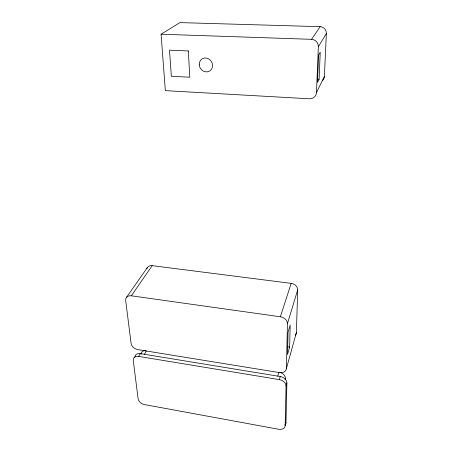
<?xml version="1.0" encoding="UTF-8"?>
<svg xmlns="http://www.w3.org/2000/svg" width="452" height="452" viewBox="0 0 452 452"><rect width="100%" height="100%" fill="white"/><g stroke="black" fill="none" stroke-linecap="round" stroke-linejoin="round"><path stroke-width="0.68" d="M285.41 379.742L285.444 378.33A6.763 4.972 19.8 0 0 279.511 372.245M140.301 353.617L138.657 356.402A6.469 4.565 29.9 0 0 133.255 360.43L138.126 398.901A6.226 4.226 28.4 0 0 144.476 404.574L278.613 429.259A6.661 4.639 19.7 0 0 285.161 425.694L286.043 385.935L286.884 382.816A6.876 5.028 19.7 0 0 280.263 376.527L140.301 353.617A6.435 4.554 29.9 0 0 134.888 357.193M152.188 265.652L131.334 295.8A6.859 5.102 32.9 0 0 125.679 300.523L131.114 343.503A6.577 4.712 30.6 0 0 137.837 349.622L279.489 372.606A7.029 5.221 19.8 0 0 286.432 368.386L287.427 323.655L297.704 289.817A6.769 5.469 19.2 0 0 291.184 283.364L152.188 265.652A6.373 4.938 33.2 0 0 146.855 268.821M285.161 425.694L285.969 422.467L286.884 382.816M289.636 347.125L290.184 325.039L288.043 332.248L287.534 354.526L289.636 347.125L287.935 346.865M286.432 368.386L296.382 332.638L297.704 289.817M316.485 92.564L318.344 46.725L326.361 33.538A6.644 6.492 -75.2 0 0 320.123 26.668L179.941 22.6L161.076 34.228L165.342 90.649L309.467 98.79A6.797 6.605 23.3 0 0 316.485 92.564L324.383 76.445L326.361 33.538M319.101 79.219L320.236 52.217L318.62 55.008L317.496 82.36L319.101 79.219L317.824 79.156M285.065 379.691L285.444 378.33M286.043 385.935A6.916 5.04 19.8 0 0 279.381 379.612L280.263 376.527M277.743 376.166L278.918 372.126M287.427 323.655A7.317 5.701 20.1 0 0 280.353 316.773L291.184 283.364M144.273 354.515L146.188 351.215M161.076 34.228L311.575 39.33L320.123 26.668M126.323 297.602L147.442 267.454M131.334 295.8L280.353 316.773M138.657 356.402L279.381 379.612M311.575 39.33A7.108 7.006 89.6 0 1 318.344 46.725M324.383 76.445A6.3 6.221 17.2 0 1 322.338 80.744M296.382 332.638A6.52 5.045 19.1 0 1 295.252 335.294M285.969 422.467A6.622 4.627 19.7 0 1 284.862 424.874M141.12 354.215A6.356 4.531 29.6 0 1 145.973 350.599M188.326 50.94L169.506 50.183L171.336 76.281L189.806 77.219L188.326 50.94M199.225 64.902A7.164 6.492 57.3 0 0 209.722 70.992A7.164 6.492 57.3 0 0 208.751 58.918A7.164 6.492 57.3 0 0 199.225 64.902"/></g></svg>
